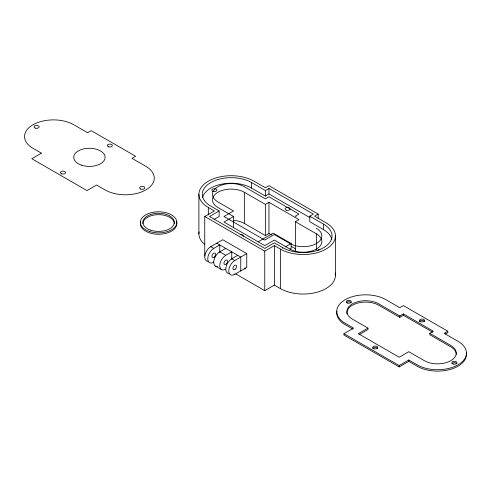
<?xml version="1.0" encoding="UTF-8"?>
<svg xmlns="http://www.w3.org/2000/svg" width="491" height="491" viewBox="0 0 491 491"><rect width="100%" height="100%" fill="white"/><g stroke="black" fill="none" stroke-linecap="round" stroke-linejoin="round"><path stroke-width="0.74" d="M204.741 256.014L204.741 216.513L214.346 210.964L208.344 207.503A32.253 18.621 0 0 1 208.344 181.167A32.253 18.621 0 0 1 253.957 181.167L265.361 187.752L268.964 185.672L318.174 214.088L318.174 218.642M214.027 219.465L219.146 216.513L219.146 210.964L209.547 216.513L264.759 248.391L274.365 242.842L282.767 247.697A28.859 16.663 0 0 0 323.575 247.697A28.859 16.663 0 0 0 323.575 224.135L309.772 216.163L309.772 221.711L323.575 229.678A28.859 16.663 0 0 1 331.756 239.172M219.146 210.964L210.743 206.116A28.859 16.663 0 0 1 210.743 182.554A28.859 16.663 0 0 1 251.558 182.554L265.361 190.52L268.964 188.446L313.375 214.088L309.772 216.163M202.568 197.591A28.859 16.663 0 0 1 221.969 184.082A28.859 16.663 0 0 1 251.558 188.096L265.361 196.069L268.964 193.988L310.06 217.716M233.55 227.922L233.55 216.513L223.951 222.055L264.759 245.617L274.365 240.074L289.966 249.084A18.67 10.784 0 0 0 316.376 249.084A18.67 10.784 0 0 0 316.376 233.839L295.367 221.711L295.367 251.374M233.55 216.513L217.949 207.503A18.67 10.784 0 0 1 217.949 192.257A18.67 10.784 0 0 1 244.352 192.257L265.361 204.385L268.964 202.304L298.97 219.63L295.367 221.711M207.988 261.329A8.488 4.898 -60 0 1 204.913 255.314A8.488 4.898 -60 0 1 210.743 246.654L222.748 239.725L246.758 253.583L246.758 267.442L234.753 274.377L234.189 274.052M213.186 261.924L213.745 262.249A8.488 4.898 -60 0 1 207.742 258.782A8.488 4.898 -60 0 1 213.745 248.385L219.747 244.923L219.747 252.214M217.538 266.503A8.488 4.898 -60 0 1 213.855 260.887A8.488 4.898 -60 0 1 219.747 251.852L225.75 248.385M225.75 269.178A8.488 4.898 -60 0 1 219.747 265.711A8.488 4.898 -60 0 1 225.75 255.314L231.752 251.852L231.752 259.144M233.716 220.385A18.67 10.784 0 0 1 244.352 223.442L265.361 235.57L268.964 233.489L271.572 234.999M258.106 241.836L273.162 233.145L291.169 243.536L291.169 248.391L289.862 249.146M228.996 273.456A8.488 4.898 -60 0 1 225.921 267.442A8.488 4.898 -60 0 1 231.752 258.782L237.754 255.314M234.753 274.377A8.488 4.898 -60 0 1 228.751 270.909A8.488 4.898 -60 0 1 234.753 260.512L246.758 253.583M318.174 214.088L314.578 216.163L325.981 222.748A32.253 18.621 0 0 1 325.981 249.084A32.253 18.621 0 0 1 280.367 249.084L274.365 245.617L264.759 251.159L204.741 216.513M285.277 246.942L291.169 243.536M235.741 273.91L264.759 290.666L274.365 285.118L280.367 288.585A32.253 18.621 0 0 0 317.395 292.133A32.253 18.621 0 0 0 335.163 273.045M466.297 352.734A28.859 16.663 0 0 1 450.002 369.502A28.859 16.663 0 0 1 417.184 366.237L408.782 361.388L399.183 366.93L343.964 335.052L343.964 333.665L353.569 328.123L345.167 323.268A28.859 16.663 0 0 1 345.167 299.706A28.859 16.663 0 0 1 385.975 299.706L399.778 307.679L403.381 305.598L447.792 331.241L447.792 332.628L445.392 334.015M359.007 334.684L367.974 329.51L367.974 328.123L358.369 333.665L399.183 357.227L408.782 351.685L424.39 360.695A18.67 10.784 0 0 0 450.793 360.695A18.67 10.784 0 0 0 450.793 345.449L429.791 333.321L429.791 334.709L450.793 346.836A18.67 10.784 0 0 1 456.262 354.459M367.974 328.123L352.366 319.113A18.67 10.784 0 0 1 352.366 303.868A18.67 10.784 0 0 1 378.776 303.868L399.778 315.995L403.381 313.915L433.393 331.241L429.791 333.321M346.996 313.988A18.67 10.784 0 0 1 357.54 303.143A18.67 10.784 0 0 1 378.776 305.255L399.778 317.382L403.381 315.302L432.737 332.247M447.792 331.241L444.195 333.321L457.999 341.288A28.859 16.663 0 0 1 457.999 364.85A28.859 16.663 0 0 1 417.184 364.85L408.782 360.001L399.183 365.543L343.964 333.665M296.116 216.592L295.367 216.163L298.97 214.088L268.964 196.762L265.361 198.837L244.352 186.709A18.67 10.784 0 0 0 217.949 186.709A18.67 10.784 0 0 0 217.949 201.954L233.55 210.964L223.951 216.513L264.759 240.074L274.365 234.526L289.966 243.536A18.67 10.784 0 0 0 316.376 243.536A18.67 10.784 0 0 0 316.376 228.29M291.145 246.298L295.711 248.931M216.746 243.186L240.756 257.051L240.756 270.909M210.743 246.654L213.745 248.385M219.747 251.852L225.75 255.314M231.752 258.782L234.753 260.512M352.919 329.136L345.167 324.655A28.859 16.663 0 0 1 336.869 311.153M215.506 266.134L221.509 269.596M408.782 360.001L408.782 361.388M403.381 313.915L403.381 315.302M399.778 315.995L399.778 317.382M399.183 365.543L399.183 366.93M335.427 235.913L335.427 275.42M323.575 224.135L323.575 229.678M316.376 233.839L316.376 249.809M282.767 247.697L282.767 248.391M280.367 249.084L280.367 288.585M274.365 245.617L274.365 285.118M268.964 188.446L268.964 193.988M268.964 202.304L268.964 233.489M265.361 190.52L265.361 196.069M265.361 204.385L265.361 235.57M264.759 251.159L264.759 290.666M251.558 182.554L251.558 188.096M244.954 267.791L244.954 269.178M244.352 192.257L244.352 223.442M208.344 207.503L208.344 214.911M198.898 194.332L198.898 233.839M204.808 244.579A32.253 18.621 0 0 1 199.07 231.912M317.548 250.717A2.547 1.473 0 0 1 319.979 249.692M240.234 234.477A2.547 1.473 0 0 1 243.18 236.361M419.56 321.439A2.547 1.473 0 0 1 422.119 320.414A2.547 1.473 0 0 1 424.482 321.587M346.339 302.726A2.547 1.473 0 0 1 348.763 301.701A2.547 1.473 0 0 1 351.194 302.726M451.972 363.714A2.547 1.473 0 0 1 454.525 362.689A2.547 1.473 0 0 1 456.888 363.856M372.835 348.328A2.547 1.473 0 0 1 375.173 347.444A2.547 1.473 0 0 1 377.511 348.328M176.465 221.564A18.247 10.538 0 0 1 158.605 234.262A18.247 10.538 0 0 1 140.739 221.564M142.899 223.724A15.7 9.065 0 0 1 158.605 214.659A15.7 9.065 0 0 1 174.305 223.724M41.404 153.174L31.805 158.722L87.017 190.6L96.623 185.052L105.025 189.907A28.859 16.663 0 0 0 145.833 189.907A28.859 16.663 0 0 0 145.833 166.345L132.03 158.372L135.633 156.291L91.222 130.655L87.619 132.73L73.816 124.763A28.859 16.663 0 0 0 33.001 124.763A28.859 16.663 0 0 0 33.001 148.325L41.404 153.174M140.739 189.017A2.547 1.473 0 0 0 144.765 187.979A2.547 1.473 0 0 0 141.193 186.482A2.547 1.473 0 0 0 140.739 189.017M108.554 146.827A2.547 1.473 0 0 0 112.371 145.551A2.547 1.473 0 0 0 108.554 144.28A2.547 1.473 0 0 0 108.554 146.827M81.567 165.185A15.7 9.065 0 0 0 105.123 157.335A15.7 9.065 0 0 0 81.567 149.485A15.7 9.065 0 0 0 81.567 165.185M35.327 128.114A2.547 1.473 0 0 0 39.151 126.844A2.547 1.473 0 0 0 35.327 125.567A2.547 1.473 0 0 0 35.327 128.114M61.737 173.851A2.547 1.473 0 0 0 65.555 172.58A2.547 1.473 0 0 0 61.737 171.31A2.547 1.473 0 0 0 61.737 173.851M226.216 263.986A2.547 1.473 -60 0 0 227.02 260.04A2.547 1.473 -60 0 0 224.013 262.71A2.547 1.473 -60 0 0 226.216 263.986M214.211 257.057A2.547 1.473 -60 0 0 215.021 253.111A2.547 1.473 -60 0 0 212.008 255.78A2.547 1.473 -60 0 0 214.211 257.057M235.22 269.185A2.547 1.473 -60 0 0 236.024 265.238A2.547 1.473 -60 0 0 233.01 267.908A2.547 1.473 -60 0 0 235.22 269.185M213.076 191.447A2.547 1.473 0 0 0 216.893 190.177A2.547 1.473 0 0 0 213.076 188.906A2.547 1.473 0 0 0 213.076 191.447M286.296 210.16A2.547 1.473 0 0 0 290.113 208.89A2.547 1.473 0 0 0 286.296 207.613A2.547 1.473 0 0 0 286.296 210.16M420.713 321.771A2.547 1.473 0 0 0 424.531 320.5A2.547 1.473 0 0 0 420.713 319.224A2.547 1.473 0 0 0 420.713 321.771M347.493 303.057A2.547 1.473 0 0 0 351.31 301.787A2.547 1.473 0 0 0 347.493 300.517A2.547 1.473 0 0 0 347.493 303.057M453.125 364.046A2.547 1.473 0 0 0 456.943 362.775A2.547 1.473 0 0 0 453.125 361.499A2.547 1.473 0 0 0 453.125 364.046M373.903 348.8A2.547 1.473 0 0 0 377.72 347.524A2.547 1.473 0 0 0 373.903 346.253A2.547 1.473 0 0 0 373.903 348.8M149.479 231.464A18.247 10.538 0 0 0 176.852 222.337A18.247 10.538 0 0 0 149.479 213.211A18.247 10.538 0 0 0 149.479 231.464M150.749 230.187A15.7 9.065 0 0 0 174.305 222.337A15.7 9.065 0 0 0 150.749 214.487A15.7 9.065 0 0 0 150.749 230.187"/></g></svg>
